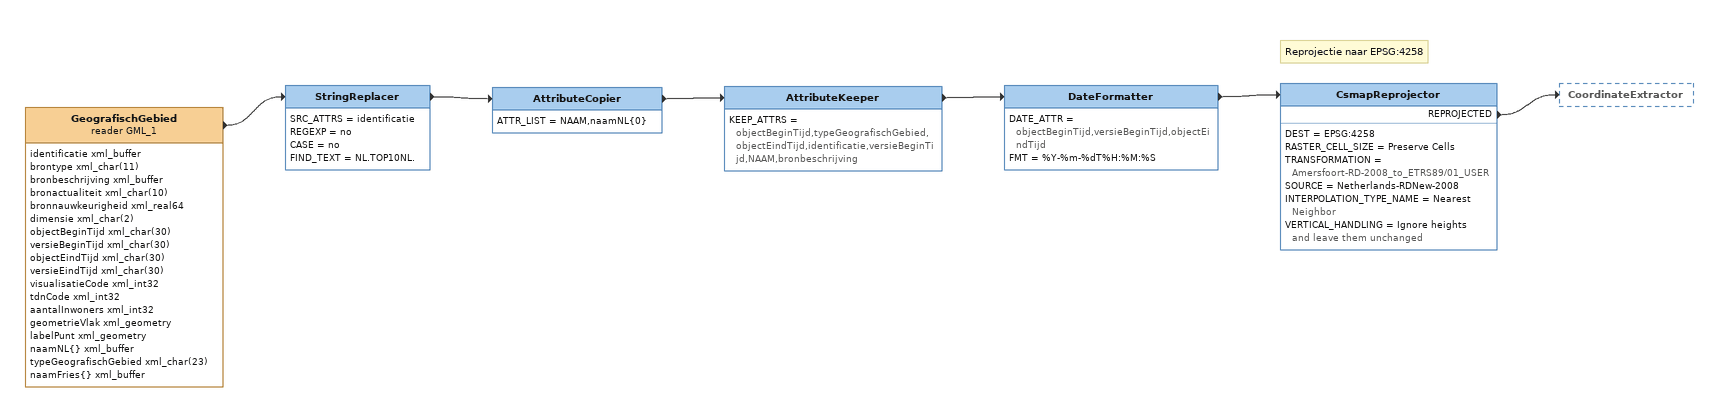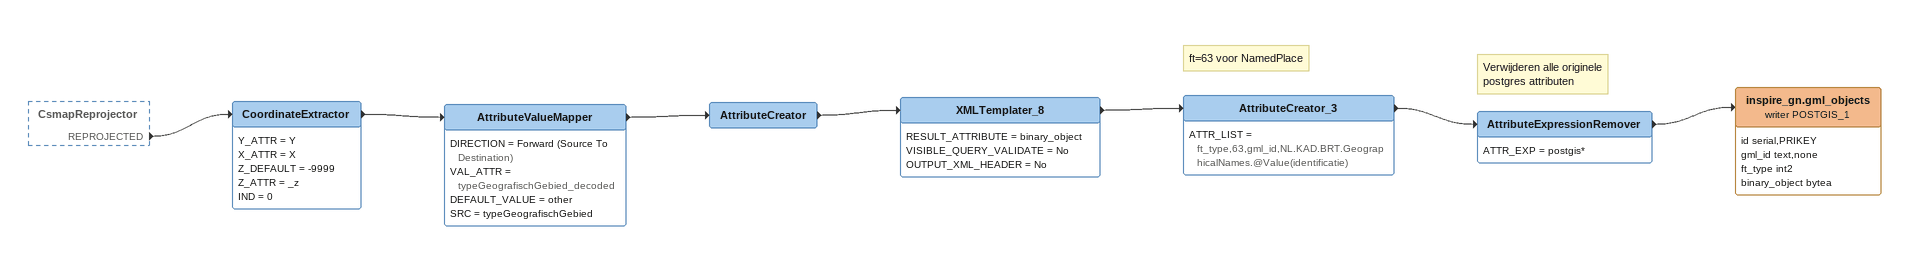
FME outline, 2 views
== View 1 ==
GeografischGebied (reader GML_1)
    attributes: identificatie xml_buffer, brontype xml_char(11), bronbeschrijving xml_buffer, bronactualiteit xml_char(10), bronnauwkeurigheid xml_real64, dimensie xml_char(2), objectBeginTijd xml_char(30), versieBeginTijd xml_char(30), objectEindTijd xml_char(30), versieEindTijd xml_char(30), visualisatieCode xml_int32, tdnCode xml_int32, aantalInwoners xml_int32, geometrieVlak xml_geometry, labelPunt xml_geometry, naamNL{} xml_buffer, typeGeografischGebied xml_char(23), naamFries{} xml_buffer
    -> StringReplacer
StringReplacer
    SRC_ATTRS = identificatie
    REGEXP = no
    CASE = no
    FIND_TEXT = NL.TOP10NL.
    -> AttributeCopier
AttributeCopier
    ATTR_LIST = NAAM,naamNL{0}
    -> AttributeKeeper
AttributeKeeper
    KEEP_ATTRS = objectBeginTijd,typeGeografischGebied,objectEindTijd,identificatie,versieBeginTijd,NAAM,bronbeschrijving
    -> DateFormatter
DateFormatter
    DATE_ATTR = objectBeginTijd,versieBeginTijd,objectEindTijd
    FMT = %Y-%m-%dT%H:%M:%S
    -> CsmapReprojector
Note: Reprojectie naar EPSG:4258
CsmapReprojector
    DEST = EPSG:4258
    RASTER_CELL_SIZE = Preserve Cells
    TRANSFORMATION = Amersfoort-RD-2008_to_ETRS89/01_USER
    SOURCE = Netherlands-RDNew-2008
    INTERPOLATION_TYPE_NAME = Nearest Neighbor
    VERTICAL_HANDLING = Ignore heights and leave them unchanged
    REPROJECTED -> CoordinateExtractor

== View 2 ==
CsmapReprojector [outside]
    REPROJECTED -> CoordinateExtractor
CoordinateExtractor
    Y_ATTR = Y
    X_ATTR = X
    Z_DEFAULT = -9999
    Z_ATTR = _z
    IND = 0
    -> AttributeValueMapper
AttributeValueMapper
    DIRECTION = Forward (Source To Destination)
    VAL_ATTR = typeGeografischGebied_decoded
    DEFAULT_VALUE = other
    SRC = typeGeografischGebied
    -> AttributeCreator
AttributeCreator
    -> XMLTemplater_8
XMLTemplater_8
    RESULT_ATTRIBUTE = binary_object
    VISIBLE_QUERY_VALIDATE = No
    OUTPUT_XML_HEADER = No
    -> AttributeCreator_3
Note: ft=63 voor NamedPlace
AttributeCreator_3
    ATTR_LIST = ft_type,63,gml_id,NL.KAD.BRT.GeographicalNames.@Value(identificatie)
    -> AttributeExpressionRemover
Note: Verwijderen alle originele / postgres attributen
AttributeExpressionRemover
    ATTR_EXP = postgis*
    -> inspire_gn.gml_objects (writer POSTGIS_1)
inspire_gn.gml_objects (writer POSTGIS_1)
    attributes: id serial,PRIKEY, gml_id text,none, ft_type int2, binary_object bytea
